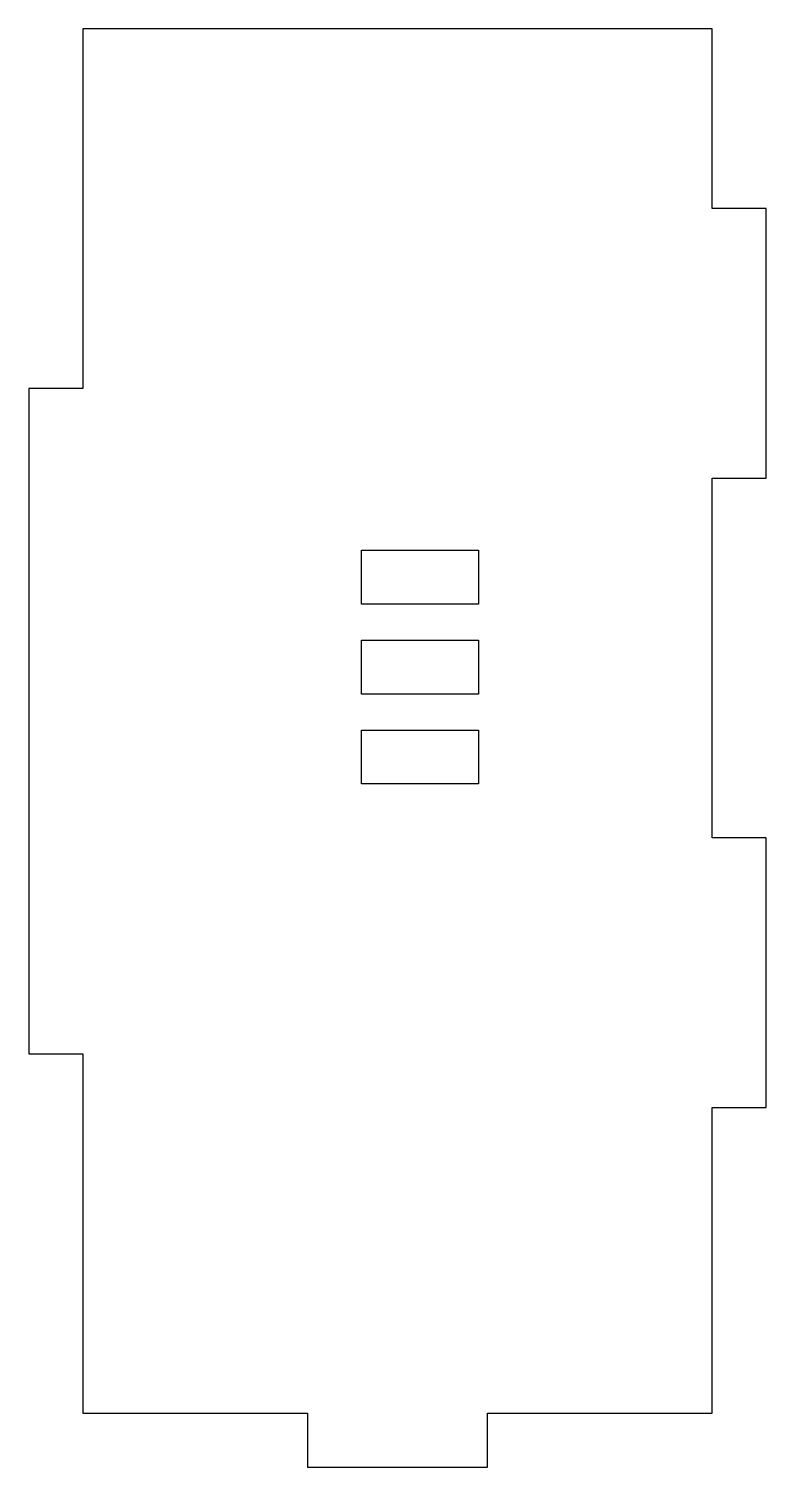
# Model space of a CAD drawing. Header units: millimetres. Extents: x 0 to 41, y 0 to 80.
import ezdxf

# ---------------------------------------------------------------- set-up
doc = ezdxf.new("R2010")
doc.units = ezdxf.units.MM

msp = doc.modelspace()

# ---------------------------------------------------------------- linework, layer by layer
for points in [[(38, 55), (41, 55), (41, 70), (38, 70), (38, 80), (3, 80), (3, 60), (0, 60), (0, 23), (3, 23), (3, 3), (15.5, 3), (15.5, 0), (25.5, 0), (25.5, 3), (38, 3), (38, 20), (41, 20), (41, 35), (38, 35)], [(25, 48), (18.5, 48), (18.5, 51), (25, 51)], [(25, 43), (18.5, 43), (18.5, 46), (25, 46)], [(25, 41), (25, 38), (18.5, 38), (18.5, 41)]]:
    msp.add_lwpolyline(points, close=True)

doc.saveas('drawing.dxf')
